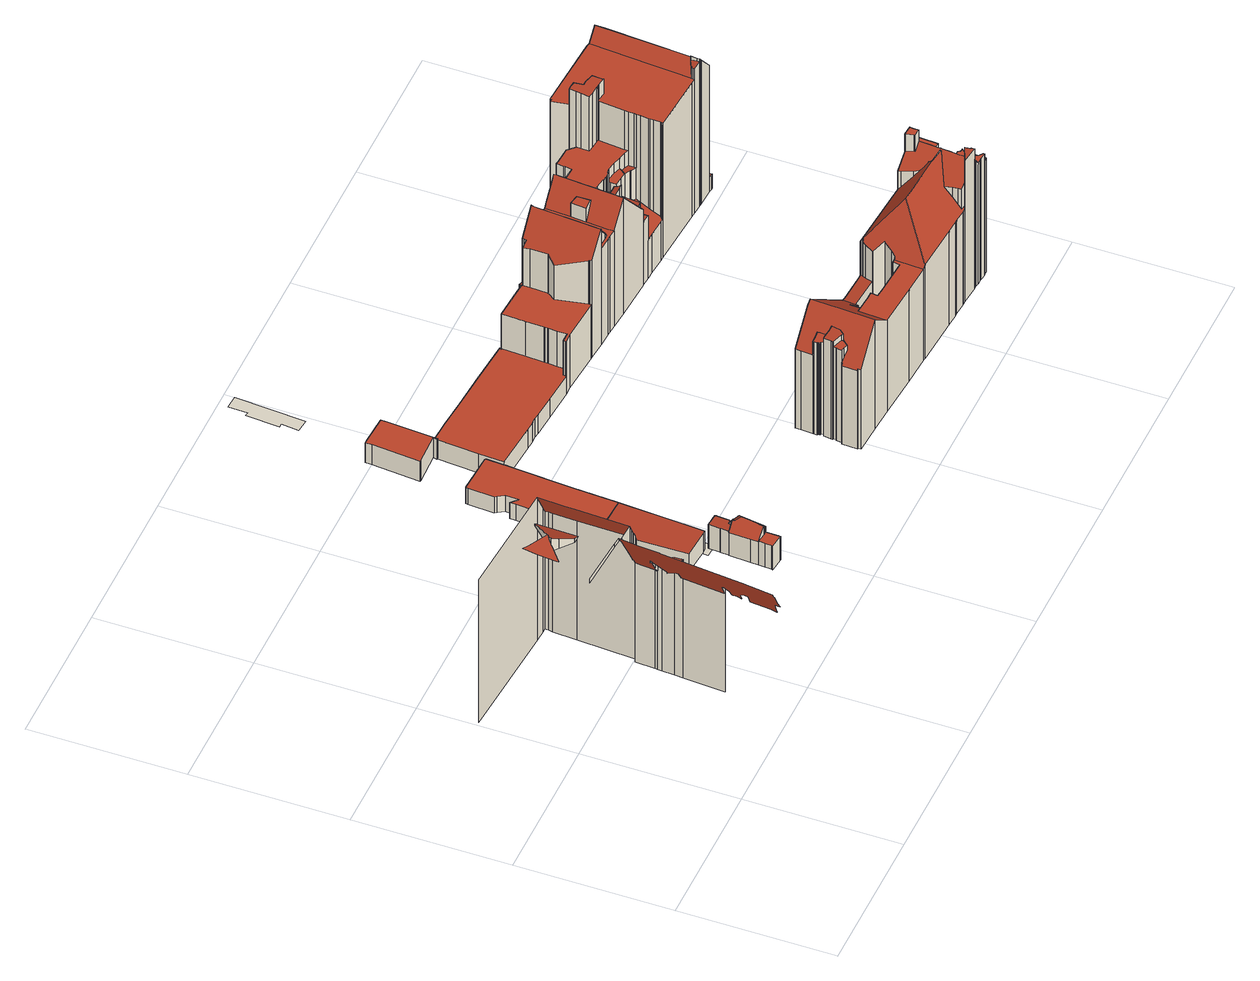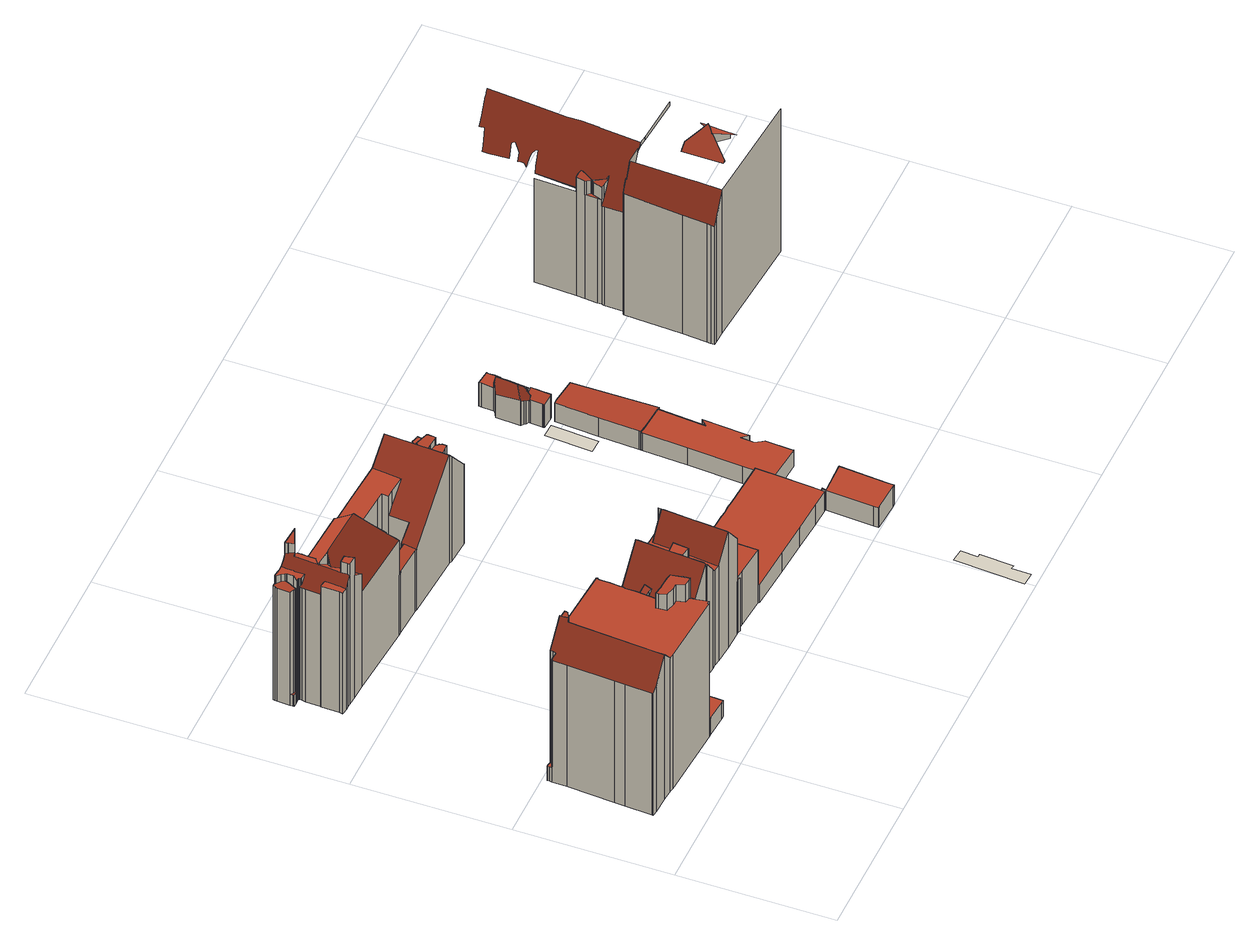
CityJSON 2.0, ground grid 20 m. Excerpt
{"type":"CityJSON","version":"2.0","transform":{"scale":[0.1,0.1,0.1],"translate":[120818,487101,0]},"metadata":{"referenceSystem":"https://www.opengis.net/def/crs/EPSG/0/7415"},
"CityObjects":{
"building1":{"type":"Building","attributes":{"dak_type":"slanted","data_area":2191.54,"data_coverage":0.922,"geconstateerd":false,"gid":14482971,"h_dak_50p":20.48,"h_dak_70p":23.09,"h_dak_max":25.31,"h_dak_min":1.17,"h_maaiveld":0.557,"kas_warenhuis":false,"lod11_replace":false,"ondergronds_type":"above ground","oorspronkelijkbouwjaar":1956,"pw_actueel":"yes","pw_bron":"ahn3","reconstructie_methode":"tudelft3d-geoflow","reconstruction_skipped":false,"rmse_lod12":7.93,"rmse_lod13":3.22,"rmse_lod22":0.516,"rn":1,"status":"Pand in gebruik","t_run":7110.3,"val3dity_codes_lod12":"[104]","val3dity_codes_lod13":"[104]","val3dity_codes_lod22":"[303]"},"children":["building1-1"]},
"building1-1":{"type":"BuildingPart","parents":["building1"],"geometry":[{"type":"MultiSurface","lod":"2.2","boundaries":[[[0,1,2,3]],[[4,5,6,7,8,9,10,11,12]],[[13,7,14,15,16]],[[17,8,7,13]],[[10,18,19,11]],[[8,17,9]],[[20,21,22,23,24,25,26,27,28,29,30,31,32,33,34,35,36,37,38,39,40,41,42,43,44,45,46,47,48,49,50,51,52,53,54,55,56,57,58,59,60,61,62,63,64,65,66,67,68,69,70,71,72,73,74,75,76,77,78,79,80,81]],[[16,15,82,83]],[[84,85,86,87]],[[49,88,1,0]],[[10,9,17,13,16,83,89,90,91,92]],[[83,82,93,89]],[[88,49,48]],[[94,24,23]],[[92,95,18,10]],[[89,93,90]],[[48,47,46,96]],[[96,46,45,97]],[[98,26,25,99]],[[100,101,102,103]],[[99,25,24,94,104]],[[105,33,32]],[[106,27,26,98]],[[33,105,34]],[[104,94,107,108]],[[97,45,44,109]],[[110,111,112,113,114,115,106,98,99,104,108]],[[31,116,32]],[[108,107,103,110]],[[115,28,27,106]],[[95,92,91]],[[114,117,29,28,115]],[[116,31,30,114]],[[30,29,117,114]],[[113,118,117,114]],[[116,114,119,120,121,34,105,32]],[[110,103,102,122,123,111]],[[112,124,118,113]],[[114,117,125,119]],[[121,35,34]],[[111,123,124,112]],[[126,127,125,117,118,124,123]],[[36,35,121]],[[123,122,128,126]],[[119,125,127,120]],[[120,127,37,36,121]],[[109,44,43,129]],[[126,128,130,38,127]],[[38,37,127]],[[38,130,131,39]],[[129,43,42,132]],[[39,131,133,40]],[[132,42,41,134]],[[134,41,40,135]],[[40,133,135]],[[135,133,136,137]],[[137,136,138,139]],[[139,138,140,141]],[[141,142,143,144,145,146,147,84,148,149,109,129,132,134,135,137,139]],[[141,140,150,142]],[[147,85,84]],[[146,151,85,147]],[[142,150,152,143]],[[145,153,151,146]],[[143,152,154,144]],[[144,154,153,145]]],"semantics":{"surfaces":[{"type":"WallSurface","on_footprint_edge":false},{"type":"RoofSurface"},{"type":"WallSurface","on_footprint_edge":true}],"values":[0,1,0,0,0,0,1,0,2,0,1,0,0,0,0,0,0,0,0,2,0,0,0,0,0,0,1,0,0,0,0,0,0,0,0,1,2,0,0,0,0,1,0,2,0,0,0,2,0,2,0,2,0,0,2,2,2,2,1,2,2,2,2,2,2,2]}}]},
"building2":{"type":"Building","attributes":{"dak_type":"slanted","data_area":13.04,"data_coverage":0.709,"geconstateerd":false,"gid":17598303,"h_dak_50p":4.89,"h_dak_70p":5.28,"h_dak_max":6.23,"h_dak_min":4.79,"h_maaiveld":1.21,"kas_warenhuis":false,"lod11_replace":false,"ondergronds_type":"above ground","oorspronkelijkbouwjaar":1005,"pw_actueel":"yes","pw_bron":"ahn3","reconstructie_methode":"tudelft3d-geoflow","reconstruction_skipped":false,"rmse_lod12":0.433,"rmse_lod13":0.503,"rmse_lod22":0.0488,"rn":1,"status":"Pand in gebruik","t_run":86.23,"val3dity_codes_lod12":"[]","val3dity_codes_lod13":"[]","val3dity_codes_lod22":"[]"},"children":["building2-1"]},
"building2-1":{"type":"BuildingPart","parents":["building2"],"geometry":[{"type":"Solid","lod":"2.2","boundaries":[[[[155,156,157,158,159,160,161,162,163,164,165,166,167,168,169,170,171,172,173,174,175,176,177,178,179,180,181]],[[182,155,181,183]],[[183,181,180,184]],[[185,186,184,187]],[[188,175,174,189]],[[190,176,175,188]],[[191,192,168,167,193]],[[194,195,196,197]],[[198,160,159,199]],[[197,196,161,160,198]],[[200,201,202,203]],[[204,172,171,201,200]],[[205,177,176,190]],[[206,165,164,207]],[[203,202,208]],[[191,209,210]],[[211,212,213]],[[187,184,180,179,214]],[[199,159,158,215]],[[215,158,157,216]],[[216,157,156,217]],[[193,167,166,218]],[[218,166,165,206]],[[210,209,195,194]],[[219,163,162,220]],[[207,164,163,219]],[[220,162,161,196]],[[221,222,208]],[[212,211,223,224]],[[224,223,225,222,221]],[[226,227,228,229]],[[229,228,225,223]],[[214,179,178,230]],[[230,178,177,205]],[[231,169,168,192]],[[232,170,169,231]],[[201,171,170,232]],[[186,185,233]],[[227,226,233]],[[217,156,155,182]],[[189,174,173,234]],[[234,173,172,204]],[[210,194,197,198,199,215,235,236,237]],[[206,207,219,220,196,195,209,191,193,218]],[[224,221,208,202,201,232,231,192,191,210,237,236,235,213,212]],[[229,223,211,213,235,215,216,217,182,183,184,186,233,226]],[[214,230,205,190,188,189,234,204,200,203,208,222,225,228,227,233,185,187]]]],"semantics":{"surfaces":[{"type":"GroundSurface"},{"type":"WallSurface","on_footprint_edge":true},{"type":"WallSurface","on_footprint_edge":false},{"type":"RoofSurface"}],"values":[[0,1,1,2,1,1,1,2,1,1,2,1,1,1,2,2,2,1,1,1,1,1,1,2,1,1,1,2,2,2,2,2,1,1,1,1,1,2,2,1,1,1,3,3,3,3,3]]}}]},
"building3":{"type":"Building","attributes":{"dak_type":"multiple horizontal","data_area":42.98,"data_coverage":0.885,"geconstateerd":false,"gid":14483276,"h_dak_50p":3.55,"h_dak_70p":3.58,"h_dak_max":4.51,"h_dak_min":3.3,"h_maaiveld":0.836,"kas_warenhuis":false,"lod11_replace":false,"ondergronds_type":"above ground","oorspronkelijkbouwjaar":1005,"pw_actueel":"yes","pw_bron":"ahn3","reconstructie_methode":"tudelft3d-geoflow","reconstruction_skipped":false,"rmse_lod12":0.17,"rmse_lod13":0.174,"rmse_lod22":0.143,"rn":1,"status":"Pand in gebruik","t_run":82.3,"val3dity_codes_lod12":"[]","val3dity_codes_lod13":"[]","val3dity_codes_lod22":"[]"},"children":["building3-1"]},
"building3-1":{"type":"BuildingPart","parents":["building3"],"geometry":[{"type":"Solid","lod":"2.2","boundaries":[[[[238,239,240,241,242,243,244,245]],[[246,244,243,247]],[[248,242,241,249]],[[247,243,242,248]],[[250,245,244,246]],[[251,238,245,250]],[[249,241,240,252]],[[252,240,239,253]],[[253,239,238,251]],[[249,252,253,251,250,246,247,248]]]],"semantics":{"surfaces":[{"type":"GroundSurface"},{"type":"WallSurface","on_footprint_edge":true},{"type":"RoofSurface"}],"values":[[0,1,1,1,1,1,1,1,1,2]]}}]},
"building4":{"type":"Building","attributes":{"dak_type":"no points","data_area":0,"data_coverage":0,"geconstateerd":false,"gid":17598305,"h_maaiveld":1.2,"kas_warenhuis":false,"lod11_replace":false,"ondergronds_type":"above ground","oorspronkelijkbouwjaar":1005,"pw_actueel":"yes","pw_bron":"ahn3","reconstructie_methode":"tudelft3d-geoflow","reconstruction_skipped":true,"rn":1,"status":"Pand in gebruik","t_run":24.11},"geometry":[{"type":"MultiSurface","lod":"0","boundaries":[[[254,255,256,257]]]}]},
"building5":{"type":"Building","attributes":{"dak_type":"multiple horizontal","data_area":58.95,"data_coverage":0.726,"geconstateerd":false,"gid":14483278,"h_dak_50p":3.5,"h_dak_70p":3.53,"h_dak_max":3.8,"h_dak_min":3.03,"h_maaiveld":0.856,"kas_warenhuis":false,"lod11_replace":false,"ondergronds_type":"above ground","oorspronkelijkbouwjaar":1005,"pw_actueel":"yes","pw_bron":"ahn3","reconstructie_methode":"tudelft3d-geoflow","reconstruction_skipped":false,"rmse_lod12":0.149,"rmse_lod13":0.165,"rmse_lod22":0.115,"rn":1,"status":"Pand in gebruik","t_run":111.44,"val3dity_codes_lod12":"[]","val3dity_codes_lod13":"[]","val3dity_codes_lod22":"[]"},"children":["building5-1"]},
"building5-1":{"type":"BuildingPart","parents":["building5"],"geometry":[{"type":"Solid","lod":"2.2","boundaries":[[[[258,259,260,261,262,263,264,265,266,267,268,269,270,271,272,273,274,275,276,277,278,279,280,281]],[[282,272,271,283]],[[284,270,269,285]],[[286,265,264,287]],[[288,277,276,289]],[[290,278,277,288]],[[291,266,265,286]],[[292,273,272,282]],[[293,281,280,294]],[[295,268,267,296]],[[296,267,266,291]],[[297,259,258,298]],[[299,274,273,292]],[[285,269,268,295]],[[300,279,278,290]],[[289,276,275,301]],[[301,275,274,299]],[[298,258,281,293]],[[283,271,270,284]],[[302,260,259,297]],[[303,263,262,304]],[[305,261,260,302]],[[304,262,261,305]],[[287,264,263,303]],[[294,280,279,300]],[[299,292,282,283,284,285,295,296,291,286,287,303,304,305,302,297,298,293,294,300,290,288,289,301]]]],"semantics":{"surfaces":[{"type":"GroundSurface"},{"type":"WallSurface","on_footprint_edge":true},{"type":"RoofSurface"}],"values":[[0,1,1,1,1,1,1,1,1,1,1,1,1,1,1,1,1,1,1,1,1,1,1,1,1,2]]}}]},
"building6":{"type":"Building","attributes":{"dak_type":"horizontal","data_area":24.39,"data_coverage":0.841,"geconstateerd":false,"gid":17598505,"h_dak_50p":4.18,"h_dak_70p":4.19,"h_dak_max":4.27,"h_dak_min":4.09,"h_maaiveld":1.12,"kas_warenhuis":false,"lod11_replace":false,"ondergronds_type":"above ground","oorspronkelijkbouwjaar":1005,"pw_actueel":"yes","pw_bron":"ahn3","reconstructie_methode":"tudelft3d-geoflow","reconstruction_skipped":false,"rmse_lod12":0.0218,"rmse_lod13":0.0213,"rmse_lod22":0.0205,"rn":1,"status":"Pand in gebruik","t_run":62.99,"val3dity_codes_lod12":"[]","val3dity_codes_lod13":"[]","val3dity_codes_lod22":"[]"},"children":["building6-1"]},
"building6-1":{"type":"BuildingPart","parents":["building6"],"geometry":[{"type":"Solid","lod":"2.2","boundaries":[[[[306,307,308,309,310,311,312,313,314,315,316,317]],[[318,314,313,319]],[[320,308,307,321]],[[319,313,312,322]],[[323,311,310,324]],[[322,312,311,323]],[[325,315,314,318]],[[324,310,309,326]],[[327,317,316,328]],[[328,316,315,325]],[[326,309,308,320]],[[321,307,306,329]],[[329,306,317,327]],[[321,329,327,328,325,318,319,322,323,324,326,320]]]],"semantics":{"surfaces":[{"type":"GroundSurface"},{"type":"WallSurface","on_footprint_edge":true},{"type":"RoofSurface"}],"values":[[0,1,1,1,1,1,1,1,1,1,1,1,1,2]]}}]},
"building7":{"type":"Building","attributes":{"dak_type":"no points","data_area":0,"data_coverage":0,"geconstateerd":false,"gid":17598521,"h_maaiveld":1.12,"kas_warenhuis":false,"lod11_replace":false,"ondergronds_type":"above ground","oorspronkelijkbouwjaar":1005,"pw_actueel":"yes","pw_bron":"ahn3","reconstructie_methode":"tudelft3d-geoflow","reconstruction_skipped":true,"rn":1,"status":"Pand in gebruik","t_run":30.57},"geometry":[{"type":"MultiSurface","lod":"0","boundaries":[[[330,331,332,333,334,335,336,337]]]}]},
"building8":{"type":"Building","attributes":{"dak_type":"slanted","data_area":228.16,"data_coverage":0.952,"geconstateerd":false,"gid":17598501,"h_dak_50p":16.71,"h_dak_70p":18.46,"h_dak_max":22.78,"h_dak_min":2.44,"h_maaiveld":0.784,"kas_warenhuis":false,"lod11_replace":false,"ondergronds_type":"above ground","oorspronkelijkbouwjaar":1720,"pw_actueel":"yes","pw_bron":"ahn3","reconstructie_methode":"tudelft3d-geoflow","reconstruction_skipped":false,"rmse_lod12":3.47,"rmse_lod13":1.58,"rmse_lod22":0.345,"rn":1,"status":"Pand in gebruik","t_run":551.63,"val3dity_codes_lod12":"[104]","val3dity_codes_lod13":"[104]","val3dity_codes_lod22":"[303]"},"children":["building8-1"]},
"building8-1":{"type":"BuildingPart","parents":["building8"],"geometry":[{"type":"Solid","lod":"2.2","boundaries":[[[[338,339,340,341,342,343,344,345,346,347,348,349,350,351,352,353,354,355,356,357,358,359,360,361,362,363,364,365,366,367,368,369,370,371,372,373,374,375,376,377,378,379,380,381,382,383,384,385,386,387,388,389,390,391,392,393,394,395,396,397,398,399,400,401,402,403,404,405,406,407,408,409,410,411,412,413,414,415,416],[417,418,419,420,421,422,423,424,425,426,427,428,429,430,431,432]],[[433,383,382,434]],[[435,384,383,433]],[[436,437,438,439]],[[440,441,442,443]],[[444,392,391,445,446]],[[447,405,404,448]],[[449,402,450]],[[451,356,355,452]],[[453,417,432,454]],[[455,422,421,456]],[[457,388,387,458]],[[459,410,409,460]],[[461,454,432,431,462]],[[458,387,386,463]],[[464,389,388,457,465]],[[466,390,389,464]],[[467,381,380,468]],[[469,423,422,455]],[[470,378,377,471]],[[472,473,474,475]],[[476,411,410,459]],[[477,385,384,435]],[[434,382,381,467]],[[478,376,375,479]],[[480,379,378,470]],[[481,367,366,482]],[[483,369,368,484]],[[485,344,343,486]],[[487,338,416,488]],[[468,380,379,480]],[[489,490,491,492]],[[448,404,403,493]],[[494,495,342,496]],[[497,498,496,499]],[[463,386,385,477]],[[465,457,500,501]],[[501,500,502,503]],[[504,415,414,505]],[[506,340,339,507]],[[488,416,415,504]],[[508,509,510,511]],[[512,513,505,514]],[[515,413,412,516,517]],[[518,420,419,519]],[[520,518,521,522]],[[456,421,420,518,520]],[[523,424,423,469]],[[524,425,424,523]],[[525,426,425,524]],[[526,393,392,444]],[[527,394,393,526]],[[528,399,398,529]],[[530,531,532,533]],[[533,532,534,535]],[[536,370,369,483]],[[514,505,414,413,515,537]],[[535,534,538]],[[539,540,541]],[[484,368,367,481]],[[482,366,365,542]],[[543,363,362,544]],[[545,546,547,548]],[[549,550,551,552]],[[553,554,546,545]],[[445,391,390,466]],[[555,396,395,556]],[[475,474,557,558]],[[559,560,561,562]],[[563,564,565,566]],[[517,516,490,489]],[[567,568,569]],[[568,567,570,571]],[[572,573,574,575]],[[542,365,364,576]],[[576,364,363,543]],[[577,578,350,349,579]],[[580,374,373,581]],[[578,582,560,559]],[[583,354,353,584]],[[503,502,440]],[[585,442,586,587,588]],[[446,445,443,585]],[[443,442,585]],[[589,348,347,590,591]],[[592,593,594]],[[579,349,348,589]],[[595,596,582,578,577]],[[597,352,351,598]],[[599,600,596,595]],[[601,400,399,528]],[[602,401,400,601]],[[603,358,357,604]],[[604,357,356,451,605]],[[452,355,354,583]],[[562,561,606,607]],[[608,609,600,599]],[[610,607,606,609,608]],[[611,346,345,612]],[[581,373,372,613]],[[479,375,374,580]],[[613,372,371,614]],[[552,551,554,553]],[[615,616,614,617]],[[618,548,547,616,615]],[[619,540,539,548,618]],[[564,563,620]],[[566,565,556,621]],[[622,623,593,592]],[[624,598,351,350,578]],[[625,597,598,624]],[[559,560,597,625]],[[626,627,560,559]],[[628,629,627,626]],[[591,590,623,622]],[[590,347,346,611]],[[630,631,632,633]],[[633,632,540,619]],[[617,614,371,370,536,634]],[[522,521,635]],[[550,549,636]],[[537,515,437,436]],[[516,412,411,476,637]],[[638,427,426,525]],[[639,429,428,640]],[[493,403,402,449]],[[529,398,397,641]],[[621,556,395,394,527]],[[642,342,495,494]],[[486,343,342,642]],[[499,642,342,341,643]],[[496,342,642,499]],[[643,341,340,506]],[[644,645,607,610]],[[646,572,645,644]],[[544,362,361,647,648]],[[648,647,573,572,646]],[[649,359,358,603]],[[575,574,360,359,649]],[[647,361,360,574]],[[571,570,450,650]],[[650,450,402,401,602]],[[651,407,406,652]],[[640,428,427,638]],[[653,654,473,472]],[[655,656,654,653]],[[637,476,656,655]],[[558,557,430,429,639]],[[657,498,497]],[[612,345,344,485]],[[641,397,396,555]],[[652,406,405,447]],[[462,431,430,557]],[[605,451,629,628]],[[492,491,658]],[[634,536,631,630]],[[588,587,659]],[[507,339,338,487]],[[587,586,441,440]],[[439,438,509,508]],[[511,510,513,512]],[[660,418,417,453]],[[519,419,418,660]],[[454,461,661]],[[662,408,407,651]],[[460,409,408,662]],[[471,377,376,478]],[[663,664,665]],[[664,663,531,530]],[[584,353,352,597]],[[503,440,443,445,466,464,465,501]],[[596,600,609,606,561,560,582]],[[441,586,442]],[[559,625,624,578]],[[617,634,630,633,619,618,615]],[[522,635,666,468,480,470,667,668,524,523,469,455,456,520]],[[644,610,608,599,595,577,579,589,591,622,592,594,669,670,671,672,673,674,675,676,482,542,576,543,544,648,646]],[[575,649,603,604,605,628,626,559,562,607,645,572]],[[647,574,573]],[[650,602,601,528,529,641,555,556,565,677,569,568,571]],[[639,640,638,525,524,668,667,470,471,678,679,680,681,682,683,684,653,472,475,558]],[[531,663,665,685,636,549,552,553,545,548,539,541,686,687,688,689,690,691,692,693,694,510,509,438,437,515,517,489,492,658,695,538,534,532]],[[629,451,452,583,584,597,598,597,560,627]],[[681,680,696,697,530,533,535,538,695,658,491,490,516,637,655,653,684,683,682]],[[588,659,620,563,566,621,527,526,444,446,585]],[[652,447,448,493,449,450,570,567,569,677,565,564,620,659,587,440,502,500,457,458,463,477,435,433,434,467,698,699,700,651]],[[512,514,537,436,439,508,511]],[[488,504,505,513,510,694,693,692,691,690,689,688,687,686,541,540,632,631,536,483,484,481,482,676,675,674,673,672,671,670,669,594,593,623,590,611,612,485,486,642,494,496,498,657,701,702,703,704,705,487]],[[661,461,462,557,474,473,654,656,476,459,460,662,706]],[[454,661,706,662,651,700,699,698,467,468,666,635,521,518,519,660,453]],[[679,678,471,478,479,580,581,613,614,616,547,546,554,551,550,636,685,665,664,530,697,696,680]],[[497,499,643,506,507,487,705,704,703,702,701,657]]]],"semantics":{"surfaces":[{"type":"GroundSurface"},{"type":"WallSurface","on_footprint_edge":true},{"type":"WallSurface","on_footprint_edge":false},{"type":"RoofSurface"}],"values":[[0,1,1,2,2,1,1,1,1,1,1,1,1,1,1,1,1,1,1,1,2,1,1,1,1,1,1,1,1,1,1,2,1,1,2,1,2,2,1,1,1,2,2,1,1,2,1,1,1,1,1,1,1,2,2,1,1,2,2,1,1,1,2,2,2,1,1,2,2,2,2,2,2,2,1,1,1,1,2,1,2,2,2,2,1,2,1,2,1,2,1,1,1,1,1,2,2,2,1,1,1,1,2,2,2,2,2,2,2,1,2,2,2,2,2,1,2,2,1,2,2,2,1,1,1,1,1,1,1,1,1,1,1,2,2,1,2,1,1,1,2,1,1,1,2,2,2,1,2,1,1,1,1,2,2,2,2,1,2,2,2,1,1,2,1,1,1,2,2,1,3,3,3,3,3,3,3,3,3,3,3,3,3,3,3,3,3,3,3,3,3,3]]}}]},
"building9":{"type":"Building","attributes":{"dak_type":"slanted","data_area":475.87,"data_coverage":0.845,"geconstateerd":false,"gid":14475876,"h_dak_50p":16.95,"h_dak_70p":21.82,"h_dak_max":24.59,"h_dak_min":3.06,"h_maaiveld":0.955,"kas_warenhuis":false,"lod11_replace":false,"ondergronds_type":"above ground","oorspronkelijkbouwjaar":1771,"pw_actueel":"yes","pw_bron":"ahn3","reconstructie_methode":"tudelft3d-geoflow","reconstruction_skipped":false,"rmse_lod12":9.68,"rmse_lod13":1.35,"rmse_lod22":0.635,"rn":1,"status":"Pand in gebruik","t_run":973.19,"val3dity_codes_lod12":"[]","val3dity_codes_lod13":"[]","val3dity_codes_lod22":"[]"},"children":["building9-1"]},
"building9-1":{"type":"BuildingPart","parents":["building9"],"geometry":[{"type":"Solid","lod":"2.2","boundaries":[[[[707,708,709,710,711,712,713,714,715,716,717,718,719,720,721,722,723,724,725,726,727,728,729,730,731,732,733,734,735,736,737,738,739,740,741,742,743,744,745,746,747,748,749,750,751,752,753,754,755,756,757,758,759,760,761,762,763,764,765,766,767,768,769,770,771,772,773,774,775,776,777,778]],[[779,760,759,780]],[[781,764,763,782]],[[783,765,764,781]],[[784,727,726,785]],[[786,771,770,787]],[[787,770,769,788]],[[789,735,734,790]],[[791,792,793,794,795]],[[794,793,796,797]],[[798,768,767,799]],[[800,707,778,801]],[[802,749,748,803]],[[804,805,806,807]],[[808,809,805,804]],[[810,729,728,811]],[[812,744,743,813]],[[814,815,816,817,818]],[[819,752,751,820]],[[821,777,776,822]],[[823,750,749,802]],[[824,724,723,825]],[[803,748,747,826]],[[827,773,772,828]],[[799,767,766,829]],[[830,831,708,707,800]],[[832,833,834,835]],[[836,837,722,721,838,839]],[[822,776,775,840]],[[825,723,722,837]],[[841,842,837,836]],[[843,714,713,844]],[[797,796,815,814]],[[844,713,712,845]],[[846,711,847]],[[848,733,732,849]],[[850,851,842,841]],[[852,720,719,853]],[[853,719,718,854]],[[855,737,736,856]],[[857,858,859,860]],[[826,747,746,861]],[[849,732,731,862]],[[863,864,709,708,831]],[[865,866,867,868]],[[780,759,758,869]],[[870,871,872,873]],[[873,872,874,875,876]],[[877,878,879,880]],[[881,882,883,884]],[[885,886,887,888]],[[889,890,891,892,893]],[[893,892,894,895]],[[896,897,898,899]],[[900,901,902,903]],[[904,905,757,756,906]],[[907,908,909,910]],[[868,867,911,912,913]],[[912,911,886,885]],[[862,731,730,914]],[[811,728,727,784]],[[915,739,738,916]],[[785,726,725,917]],[[918,919,920,921]],[[913,912,922,923]],[[924,925,926,927]],[[928,929,930,931]],[[888,887,895,932]],[[856,736,735,789]],[[790,734,733,848]],[[876,875,908,907]],[[933,934,935,936,937]],[[938,939,940,941]],[[941,940,942,943]],[[944,843,878,877]],[[945,946,947]],[[948,949,950,951,952]],[[952,951,953,954]],[[955,956,828,957]],[[953,958,959]],[[829,766,765,783]],[[788,769,768,798]],[[960,961,962,963]],[[927,926,964,965]],[[966,967,968,969]],[[970,740,739,915]],[[847,711,710,971]],[[972,973,831,830]],[[974,975,976]],[[977,978,979,980,981]],[[982,983,979,978]],[[984,985,986,987]],[[943,942,949,948]],[[869,758,757,905]],[[988,761,760,779]],[[969,968,866,865]],[[989,990,991,992]],[[992,991,993]],[[994,995,996,997]],[[998,999,1000,1001]],[[1002,1003,1004,1005]],[[1006,1007,864,863]],[[820,751,750,823]],[[1008,1009,846,847]],[[1010,1011,1009,1008]],[[845,712,711,846]],[[923,922,1012,1013]],[[1013,1012,929,928]],[[1014,1015,1016,1017]],[[801,778,777,821,1018]],[[1018,821,833,832]],[[957,828,1019]],[[1019,828,772,771,786]],[[1020,1021,1022,1023]],[[910,909,1021,1020]],[[1005,1004,995,994]],[[1024,715,714,843,944]],[[997,996,999,998]],[[880,879,935,934]],[[1001,1000,934,933]],[[839,838,990,989]],[[838,721,720,852]],[[1025,970,1026,1027]],[[1028,1029,882,881]],[[884,883,816,815]],[[1030,1031,851,850]],[[1032,1033,919,918]],[[1034,741,740,970,1025]],[[1035,742,741,1034]],[[807,806,1036,1037]],[[1038,745,744,812]],[[1039,1038,1040,1041]],[[795,794,897,896]],[[899,898,1042,1043]],[[818,817,1044,1045]],[[1043,1042,890,889]],[[1046,1047,1048,1049]],[[1050,1046,891,890]],[[932,895,894,871,870]],[[1051,1052,1053,1054]],[[1055,1056,858,857]],[[1041,1040,1057,1058]],[[1059,1060,1056,1055]],[[813,743,742,1035]],[[1058,1057,1060,1059]],[[861,746,745,1038,1039]],[[916,738,737,855]],[[914,730,729,810]],[[975,974,1061,1062]],[[1063,1064,985,984]],[[1065,1066,917,1067]],[[1067,917,725,724,824]],[[1068,1069,1066,1065]],[[921,920,1069,1068]],[[860,859,1052,1051]],[[1027,1026,1070,1071]],[[1072,754,753,1073]],[[906,756,755,1074]],[[1074,755,754,1072]],[[965,964,905,904]],[[1054,1053,1031,1030]],[[1073,753,752,819]],[[1037,1036,1075,1076]],[[1076,1075,809,808]],[[782,763,762,1077,1078]],[[1078,1077,1079,1080]],[[1077,762,761,988]],[[1080,1079,983,982]],[[931,930,1015,1014]],[[1081,1082,978,977]],[[1017,1016,1082,1081]],[[954,953,1083,1084]],[[951,950,958,953]],[[1085,1086,1087,1088]],[[987,986,1089,1086,1085]],[[1086,1089,1090]],[[1088,1087,792,791]],[[1091,1092,967,966]],[[1092,1093,925,924]],[[981,980,1093,1092,1091]],[[1094,1095,1033,1032]],[[1062,1061,1064,1063]],[[1049,1048,901,900]],[[1045,1044,1047,1046,1050]],[[1096,1097,1098,1099]],[[1071,1070,1097,1096]],[[1099,1098,1095,1094]],[[903,902,874,872]],[[835,834,956,955]],[[1100,960,973,972]],[[961,960,1100,1101]],[[1102,717,716,1003,1002]],[[1103,774,773,827]],[[840,775,774,1103]],[[971,710,709,864]],[[963,962,1007,1006]],[[1003,716,715,1024]],[[937,936,1029,1028]],[[1084,1083,945]],[[947,946,1104,938]],[[1104,939,938]],[[854,718,717,1102]],[[1023,1022,1011,1010]],[[957,1019,786,787,788,798,799,829,783,1105,1101,1100,972,830,800,801,1018,832,835,955]],[[828,956,834,833,821,822,840,1103,827]],[[883,882,1029,936,935,879,878,843,844,845,846,1009,1011,1022,1021,909,908,875,874,902,901,1048,1047,1044,817,816]],[[1027,1071,1096,1099,1094,1032,918,921,1068,1065,1067,824,825,837,842,851,1031,1053,1052,859,858,1056,1060,1057,1040,1038,812,813,1035,1034,1025]],[[1063,984,987,1085,1088,791,795,896,899,1043,889,893,895,887,886,911,867,866,968,967,1092,924,927,965,904,906,1074,1072,1073,819,1106,1107,976,975,1062]],[[1066,1069,920,919,1033,1095,1098,1097,1070,1026,970,915,916,855,856,789,790,848,849,862,914,810,811,784,785,917]],[[1108,1109,1110,1111,861,1039,1041,1058,1059,1055,857,860,1051,1054,1030,850,841,836,839,989]],[[1076,808,804,807,1037]],[[1112,1113,1114,1115,826,861,1111,1110,1109,1108,989,992,993,1116]],[[1117,806,805,1118,1119,803,826,1115,1114,1113,1112,1116,993,991,990,838,852,853,854,1120]],[[978,1082,1016,1015,930,929,1012,922,912,885,888,932,870,873,876,907,910,1020,1023,1010,1008,847,971,864,1007,962,1121,1122,781,782,1078,1080,982]],[[805,809,1075,1036,806,1117,1120,854,1102,1123,1124,1125,1126,1127,1128,1129,1130,820,823,802,803,1119,1118]],[[1001,933,937,1028,881,884,815,796,793,792,1087,1086,1090,959,958,950,949,942,940,1131,1132,1133,994,997,998]],[[980,979,983,1079,1077,988,779,780,869,905,964,926,925,1093]],[[931,1014,1017,1081,977,981,1091,966,969,865,868,913,923,1013,928]],[[903,872,871,894,892,891,1046,1049,900]],[[1045,1050,890,1042,898,897,794,797,814,818]],[[1101,1105,783,781,1122,1121,962,961]],[[963,1006,863,831,973,960]],[[999,996,995,1004,1003,1024,944,877,880,934,1000]],[[947,938,941,943,948,952,954,1084,945]],[[1133,1132,1131,940,939,1104,946,945,1083,953,951,953,959,1090,1089,986,985,1064,1061,974,976,1107,1106,819,820,1130,1129,1128,1127,1126,1125,1124,1123,1102,1002,1005,994]]]],"semantics":{"surfaces":[{"type":"GroundSurface"},{"type":"WallSurface","on_footprint_edge":true},{"type":"WallSurface","on_footprint_edge":false},{"type":"RoofSurface"}],"values":[[0,1,1,1,1,1,1,1,2,2,1,1,1,2,2,1,1,2,1,1,1,1,1,1,1,1,2,1,1,1,2,1,2,1,1,1,2,1,1,1,2,1,1,1,2,1,2,2,2,2,2,2,2,2,2,1,2,2,2,1,1,1,1,2,2,2,2,2,1,1,2,2,2,2,2,2,2,2,2,2,1,1,2,2,2,1,1,2,2,2,2,2,2,1,1,2,2,2,2,2,2,2,1,2,2,1,2,2,2,1,2,2,1,2,2,2,1,2,2,2,2,1,2,2,2,2,2,1,1,2,1,2,2,2,2,2,2,2,2,2,2,2,2,1,2,1,1,1,2,2,2,1,2,2,2,2,1,1,1,2,2,1,2,2,1,2,1,2,2,2,2,2,2,2,2,2,2,2,2,2,2,2,2,2,2,2,2,2,2,2,2,1,1,1,1,2,1,2,2,2,2,1,2,3,3,3,3,3,3,3,3,3,3,3,3,3,3,3,3,3,3,3,3,3,3]]}}]}
},
"vertices":[
[107,200,235],[107,200,230],[43,204,229],[43,204,235],[61,275,232],[59,251,232],[59,249,232],[74,264,240],[78,268,242],[83,272,245],[83,273,245],[68,289,236],[63,295,233],[74,264,250],[74,264,230],[82,258,230],[82,258,245],[78,268,248],[83,273,230],[68,289,230],[131,75,191],[131,78,191],[141,79,175],[145,80,168],[150,135,168],[144,136,179],[144,138,179],[151,151,169],[152,152,168],[152,153,167],[152,153,168],[152,154,169],[142,167,188],[140,169,192],[142,169,188],[153,168,169],[153,168,168],[158,167,161],[158,167,159],[159,171,160],[160,196,161],[156,196,169],[156,197,169],[151,197,178],[146,197,186],[124,198,225],[123,198,226],[121,199,229],[121,199,230],[118,199,235],[115,174,235],[113,147,235],[112,145,235],[110,121,235],[109,104,234],[104,51,234],[103,42,234],[99,2,233],[101,2,229],[102,2,228],[103,2,226],[104,2,225],[115,2,205],[122,2,194],[122,4,194],[122,8,195],[123,9,194],[133,11,177],[136,11,170],[137,19,171],[138,45,173],[129,44,189],[128,48,191],[128,49,191],[134,56,183],[139,56,173],[139,59,174],[140,65,174],[142,68,171],[140,68,174],[135,70,183],[133,71,186],[98,245,230],[98,245,236],[151,313,230],[151,313,6],[0,323,6],[0,323,229],[118,199,230],[107,245,231],[109,245,230],[110,297,230],[107,298,232],[107,245,230],[150,135,169],[107,298,230],[123,198,230],[124,198,230],[144,138,192],[144,136,192],[153,82,168],[153,82,6],[156,135,6],[156,135,169],[150,135,192],[140,169,188],[151,151,190],[155,135,169],[155,135,192],[146,197,230],[156,135,192],[157,146,190],[156,148,190],[153,152,190],[152,153,190],[152,152,190],[152,154,190],[152,153,169],[153,152,169],[154,156,189],[158,167,188],[153,168,188],[157,146,6],[157,146,169],[156,148,169],[154,156,169],[158,162,169],[158,167,169],[158,162,6],[151,197,221],[158,167,6],[159,171,6],[156,197,211],[160,196,6],[156,196,211],[160,196,203],[161,196,6],[161,196,201],[164,196,6],[164,196,195],[165,198,6],[165,198,195],[169,271,192],[171,302,191],[172,307,191],[172,312,190],[166,312,201],[151,313,229],[149,280,230],[149,267,230],[169,271,6],[166,312,6],[171,302,6],[172,312,6],[172,307,6],
[381,165,12],[383,163,12],[386,161,12],[386,160,12],[384,129,12],[375,124,12],[375,123,12],[374,107,12],[374,104,12],[373,104,12],[355,106,12],[356,108,12],[356,116,12],[357,124,12],[357,134,12],[359,161,12],[359,162,12],[360,172,12],[360,173,12],[361,187,12],[361,188,12],[363,188,12],[379,187,12],[379,185,12],[379,184,12],[378,169,12],[378,167,12],[381,165,48],[378,167,47],[378,169,46],[376,168,48],[376,168,47],[378,169,48],[361,188,49],[361,187,49],[363,188,48],[357,124,49],[357,124,48],[356,116,49],[374,123,57],[374,123,48],[375,123,48],[375,123,57],[375,124,57],[384,129,48],[359,162,49],[359,162,47],[360,162,48],[360,162,49],[360,172,49],[379,187,48],[355,106,49],[373,104,49],[361,162,49],[370,123,48],[370,123,61],[370,160,56],[370,160,58],[370,158,58],[379,184,48],[386,160,51],[386,161,50],[383,163,49],[356,108,49],[374,104,49],[374,107,49],[367,162,55],[367,162,49],[370,162,54],[370,162,57],[370,162,48],[372,167,49],[372,167,48],[371,162,48],[371,162,54],[379,185,48],[357,134,48],[359,161,47],[374,167,48],[360,173,49],[374,152,62],[373,144,62],[372,139,62],
[365,248,8],[361,192,8],[356,192,8],[321,195,8],[320,304,8],[357,302,8],[368,301,8],[368,299,8],[368,301,37],[357,302,36],[320,304,34],[321,195,35],[368,299,37],[365,248,37],[356,192,37],[361,192,37],
[383,247,0],[365,248,0],[361,188,0],[379,187,0],
[320,357,9],[324,409,9],[324,417,9],[332,409,9],[333,426,9],[328,434,9],[326,437,9],[328,470,9],[328,473,9],[329,473,9],[378,470,9],[380,469,9],[379,468,9],[378,447,9],[378,446,9],[377,430,9],[372,360,9],[369,303,9],[368,301,9],[363,302,9],[324,304,9],[324,305,9],[329,365,9],[323,360,9],[378,446,36],[378,447,36],[379,468,36],[380,469,36],[328,470,34],[326,437,34],[363,302,36],[368,301,36],[324,304,35],[328,473,34],[377,430,36],[323,360,34],[329,365,35],[378,470,36],[329,473,34],[324,409,34],[320,357,34],[372,360,36],[324,305,35],[369,303,36],[324,417,34],[328,434,34],[333,426,34],[332,409,35],
[384,535,11],[384,530,11],[382,530,11],[383,535,11],[342,534,11],[341,534,11],[346,596,11],[346,604,11],[349,604,11],[387,602,11],[388,602,11],[388,596,11],[349,604,42],[346,604,42],[382,530,42],[384,530,42],[346,596,42],[341,534,42],[342,534,42],[387,602,42],[383,535,42],[388,596,42],[388,602,42],[384,535,42],
[401,787,0],[384,788,0],[383,763,0],[378,764,0],[375,721,0],[380,721,0],[378,699,0],[395,697,0],
[894,153,8],[903,152,8],[902,148,8],[901,125,8],[900,124,8],[901,124,8],[900,105,8],[899,100,8],[899,98,8],[899,97,8],[899,96,8],[901,96,8],[903,96,8],[904,96,8],[905,96,8],[908,96,8],[912,96,8],[912,94,8],[912,91,8],[911,74,8],[911,72,8],[910,69,8],[907,69,8],[905,69,8],[903,69,8],[896,70,8],[894,70,8],[892,70,8],[888,70,8],[883,71,8],[881,71,8],[880,71,8],[879,71,8],[854,73,8],[850,73,8],[848,73,8],[833,74,8],[828,74,8],[813,75,8],[750,79,8],[747,80,8],[709,82,8],[652,86,8],[621,88,8],[583,90,8],[583,94,8],[582,94,8],[583,114,8],[584,114,8],[585,114,8],[585,115,8],[586,122,8],[587,122,8],[587,126,8],[586,126,8],[586,128,8],[587,138,8],[591,138,8],[588,142,8],[587,142,8],[587,144,8],[587,145,8],[586,145,8],[586,149,8],[586,151,8],[587,166,8],[587,173,8],[588,173,8],[621,171,8],[625,170,8],[711,165,8],[715,164,8],[752,162,8],[757,162,8],[853,155,8],[872,154,8],[885,153,8],[889,153,8],[890,153,8],[709,145,8],[708,145,8],[690,147,8],[688,121,8],[687,112,8],[697,111,8],[744,108,8],[745,117,8],[749,117,8],[752,117,8],[754,122,8],[760,133,8],[752,144,8],[752,145,8],[751,145,8],[710,148,8],[583,94,132],[583,90,132],[582,94,130],[872,153,227],[872,153,200],[874,144,202],[874,144,227],[601,119,152],[601,119,43],[601,121,43],[601,121,152],[586,126,160],[587,126,152],[587,126,160],[588,173,132],[587,173,132],[586,151,131],[586,151,132],[912,91,25],[912,94,25],[709,145,104],[710,148,103],[697,111,150],[687,112,150],[585,115,133],[585,114,133],[752,162,103],[715,164,103],[710,148,104],[751,145,104],[584,114,132],[586,122,152],[585,115,152],[587,122,152],[621,88,178],[652,86,151],[744,108,150],[747,80,150],[750,79,155],[757,159,156],[757,159,103],[755,155,103],[755,155,155],[757,162,103],[583,114,130],[813,75,154],[828,74,154],[709,82,150],[883,71,205],[888,70,197],[880,71,209],[881,71,207],[900,105,184],[901,124,184],[894,153,197],[890,153,202],[854,151,185],[854,151,161],[856,137,180],[856,137,188],[587,166,131],[899,122,186],[899,122,8],[900,124,186],[893,125,197],[893,125,196],[900,124,197],[589,114,138],[589,114,152],[595,112,145],[595,112,152],[889,153,203],[885,153,210],[902,148,197],[903,152,197],[874,142,227],[874,142,202],[884,142,210],[884,142,227],[884,150,227],[884,150,210],[885,153,227],[872,154,199],[853,155,156],[853,155,185],[688,121,121],[690,147,121],[688,121,150],[679,121,128],[679,121,150],[745,117,150],[749,117,150],[752,117,153],[586,128,161],[587,138,161],[587,145,152],[587,144,152],[858,115,210],[858,115,191],[860,116,193],[860,116,208],[861,117,193],[861,117,207],[879,71,211],[872,154,227],[868,123,198],[877,82,208],[877,82,214],[880,83,210],[892,70,197],[896,70,197],[903,69,197],[850,75,187],[850,75,157],[858,74,156],[858,74,193],[850,86,186],[850,86,171],[850,80,163],[850,80,187],[850,79,187],[850,79,162],[588,142,152],[591,138,152],[752,145,104],[752,145,151],[905,95,186],[905,95,26],[899,83,26],[899,83,186],[605,137,161],[605,137,155],[602,137,152],[602,137,161],[603,152,151],[603,152,152],[603,149,152],[593,151,140],[593,151,152],[905,71,186],[905,71,26],[907,69,25],[907,69,186],[894,70,197],[903,96,197],[903,96,186],[901,96,197],[833,74,154],[848,73,153],[903,96,26],[912,96,25],[908,96,25],[601,121,160],[603,120,43],[603,120,154],[603,120,160],[899,96,197],[899,97,184],[899,97,197],[897,99,197],[897,99,187],[890,100,197],[897,89,197],[897,89,26],[905,96,26],[904,96,26],[897,81,197],[897,81,26],[586,145,152],[586,149,152],[911,72,186],[911,74,185],[912,91,185],[898,79,26],[898,79,186],[897,80,197],[897,80,26],[898,79,197],[899,98,184],[899,100,184],[850,73,153],[854,73,153],[857,74,228],[857,74,155],[854,73,228],[858,74,228],[877,82,227],[610,137,161],[591,138,161],[898,98,197],[898,98,186],[904,96,186],[905,96,186],[906,95,186],[906,95,26],[908,94,186],[908,94,25],[879,75,227],[879,75,211],[878,75,212],[878,75,227],[879,71,227],[655,123,150],[849,97,185],[757,162,156],[754,122,157],[752,144,151],[760,133,164],[587,142,152],[900,124,185],[901,125,197],[900,75,197],[900,75,186],[905,71,197],[905,69,26],[905,69,197],[910,69,186],[586,151,152],[625,170,178],[621,171,172],[759,159,160],[759,159,103],[757,161,157],[757,161,103],[892,126,197],[858,130,190],[609,127,160],[708,145,104],[709,148,104],[711,165,103],[879,113,208],[879,113,210],[880,112,208],[652,88,151],[747,81,150],[749,111,150],[890,99,197],[890,89,197],[890,87,197],[889,86,197],[889,83,197],[889,78,197],[889,76,197],[889,75,197],[603,146,152],[751,81,157],[785,115,205],[789,119,211],[785,124,204],[777,135,190],[766,150,172],[766,150,171],[854,99,189],[880,87,210],[880,90,210],[881,100,210],[881,101,210],[882,113,210],[882,114,210],[882,115,210],[882,118,210],[883,126,210],[863,126,194],[801,118,211],[856,115,210],[621,90,178],[624,136,178],[624,143,178],[892,134,197],[893,143,197],[893,144,197],[894,151,197],[894,152,197],[711,163,103],
[888,412,10],[886,412,10],[873,413,10],[866,414,10],[792,419,10],[785,419,10],[762,421,10],[752,421,10],[741,422,10],[739,422,10],[688,425,10],[664,427,10],[653,428,10],[649,428,10],[630,429,10],[607,431,10],[605,431,10],[550,435,10],[538,435,10],[496,438,10],[466,440,10],[459,441,10],[452,441,10],[450,441,10],[439,442,10],[378,446,10],[380,478,10],[384,534,10],[385,534,10],[410,533,10],[450,530,10],[497,527,10],[554,523,10],[554,521,10],[595,518,10],[606,517,10],[606,520,10],[610,519,10],[612,519,10],[637,518,10],[661,516,10],[670,515,10],[675,515,10],[690,514,10],[695,514,10],[722,512,10],[738,511,10],[742,511,10],[743,520,10],[743,522,10],[744,531,10],[745,554,10],[745,556,10],[749,556,10],[778,554,10],[782,554,10],[878,548,10],[883,547,10],[897,546,10],[921,545,10],[927,544,10],[927,543,10],[925,508,10],[924,495,10],[920,435,10],[919,416,10],[919,413,10],[919,410,10],[918,410,10],[917,410,10],[912,411,10],[890,412,10],[749,556,35],[745,556,35],[883,547,219],[878,548,219],[897,546,236],[466,440,39],[496,438,38],[920,435,200],[924,495,200],[925,508,200],[385,534,40],[384,534,40],[748,470,158],[748,470,130],[753,470,128],[753,470,143],[753,470,158],[753,468,128],[753,468,143],[927,543,200],[927,544,200],[888,412,237],[890,412,235],[675,515,164],[670,515,158],[668,482,180],[668,482,159],[666,462,159],[666,462,180],[669,482,180],[669,482,160],[452,441,39],[459,441,39],[610,519,93],[606,520,93],[753,460,143],[753,460,128],[753,460,90],[763,459,90],[763,459,143],[722,512,158],[695,514,190],[912,411,32],[917,410,32],[690,514,185],[550,435,92],[605,431,93],[661,516,158],[919,413,32],[919,416,32],[921,545,207],[886,412,240],[886,412,236],[913,415,208],[913,415,32],[913,419,32],[913,419,207],[607,431,162],[607,431,93],[630,429,159],[630,429,191],[918,410,32],[606,433,161],[606,433,93],[752,421,70],[762,421,70],[785,419,70],[792,419,69],[792,419,219],[380,478,40],[378,446,40],[606,434,161],[606,434,93],[649,428,159],[653,428,159],[664,427,159],[450,530,39],[410,533,40],[606,507,153],[606,507,93],[605,485,93],[605,485,154],[637,518,191],[439,442,39],[873,413,236],[873,413,219],[785,503,242],[785,503,158],[796,502,158],[796,502,242],[745,554,35],[795,456,219],[795,456,135],[794,453,135],[794,453,219],[794,453,87],[794,448,84],[794,448,219],[752,425,109],[752,425,72],[752,428,74],[752,428,108],[752,446,127],[752,446,83],[752,448,84],[752,448,127],[798,500,219],[798,500,158],[795,468,158],[795,468,219],[779,467,158],[779,467,143],[779,467,137],[788,465,136],[788,465,158],[795,463,135],[795,463,158],[753,471,158],[753,471,143],[758,472,143],[758,472,158],[787,457,136],[787,457,89],[787,456,89],[787,456,136],[744,531,158],[744,531,36],[743,522,158],[793,437,219],[793,437,79],[793,436,78],[793,436,219],[798,502,158],[798,502,219],[798,502,242],[450,441,39],[554,523,38],[497,527,39],[538,435,38],[551,439,92],[551,439,37],[549,439,37],[549,439,92],[801,502,219],[801,502,242],[769,529,158],[769,529,36],[751,530,36],[751,530,158],[812,504,242],[812,504,219],[811,514,219],[811,514,244],[795,463,219],[752,431,126],[752,431,108],[752,431,76],[752,435,77],[752,435,126],[734,449,157],[734,449,137],[740,449,131],[740,449,157],[740,450,131],[740,450,156],[752,421,109],[721,458,154],[720,449,155],[720,449,157],[739,451,156],[739,451,131],[738,456,131],[738,456,133],[738,456,154],[738,457,133],[738,457,154],[917,416,203],[917,416,32],[919,416,201],[738,457,131],[740,461,131],[886,423,235],[886,423,233],[873,417,219],[873,417,235],[748,530,36],[748,530,158],[778,514,244],[778,514,158],[778,504,158],[778,504,242],[554,521,38],[866,414,219],[886,415,240],[886,415,236],[722,474,154],[722,474,158],[719,474,157],[782,529,246],[782,529,218],[782,529,36],[778,529,36],[778,529,246],[778,552,218],[778,552,36],[740,470,158],[740,470,132],[744,470,127],[744,470,158],[778,554,36],[630,433,191],[630,433,159],[648,432,159],[648,432,168],[654,432,159],[739,427,129],[739,427,107],[741,428,107],[741,428,129],[743,429,128],[743,429,108],[748,430,108],[748,430,127],[739,422,129],[739,422,108],[739,426,107],[739,426,129],[873,415,236],[873,415,219],[791,420,219],[791,420,70],[792,420,219],[792,420,70],[812,500,219],[812,500,242],[799,517,244],[799,517,219],[793,517,219],[793,517,244],[912,411,208],[919,416,200],[793,431,219],[793,431,76],[793,423,72],[793,423,219],[741,422,108],[554,521,92],[553,491,38],[553,491,92],[752,441,127],[752,441,81],[606,435,160],[606,435,93],[551,451,92],[551,451,37],[595,518,93],[606,517,93],[681,463,178],[681,463,180],[612,519,93],[612,519,160],[612,517,93],[612,517,160],[768,470,143],[768,470,158],[772,458,90],[772,458,143],[775,462,138],[775,462,91],[786,457,89],[786,457,136],[775,462,143],[605,484,154],[605,484,93],[598,474,93],[598,474,146],[606,516,152],[606,516,93],[612,514,93],[612,514,160],[609,515,155],[609,515,93],[726,473,150],[726,473,158],[739,471,158],[739,471,133],[539,436,92],[539,436,38],[538,435,92],[540,439,92],[540,439,38],[552,468,37],[552,468,92],[742,511,158],[738,511,158],[743,520,158],[681,480,176],[681,480,180],[782,554,36],[782,554,218],[783,552,36],[783,552,218],[790,528,246],[790,528,219],[727,457,147],[727,457,154],[744,469,158],[744,469,131],[745,469,130],[745,469,158],[744,469,127],[740,462,131],[778,520,245],[778,520,158],[778,520,36],[552,462,92],[552,462,37],[552,466,92],[552,466,37],[552,464,37],[552,464,92],[886,423,241],[889,424,237],[688,425,191],[919,410,32],[734,449,138],[897,535,236],[721,510,158],[721,500,158],[630,436,191],[633,475,191],[633,478,191],[636,515,191],[654,436,159],[656,461,159],[658,483,159],[661,513,158],[654,435,159],[664,433,159],[668,484,159],[670,512,158],[664,432,159],[883,545,219],[883,546,219],[688,428,191],[688,430,191],[691,465,191],[692,479,191],[692,480,191],[693,492,191],[694,510,191],[694,511,191],[740,448,130],[739,441,130],[739,429,129]
]}
